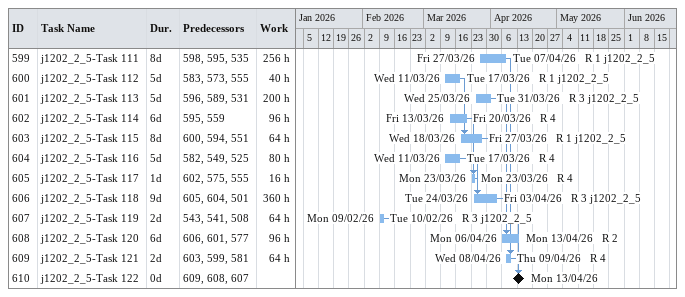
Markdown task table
| ID | Task | Duration | Start | Finish | Predecessors | Resources | Work (h) |
|---|---|---|---|---|---|---|---|
| 599 | j1202_2_5-Task 111 | 8d | 2026-03-27 | 2026-04-07 | 598, 595, 535 | R 1 j1202_2_5 | 256 |
| 600 | j1202_2_5-Task 112 | 5d | 2026-03-11 | 2026-03-17 | 583, 573, 555 | R 1 j1202_2_5 | 40 |
| 601 | j1202_2_5-Task 113 | 5d | 2026-03-25 | 2026-03-31 | 596, 589, 531 | R 3 j1202_2_5 | 200 |
| 602 | j1202_2_5-Task 114 | 6d | 2026-03-13 | 2026-03-20 | 595, 559 | R 4 | 96 |
| 603 | j1202_2_5-Task 115 | 8d | 2026-03-18 | 2026-03-27 | 600, 594, 551 | R 1 j1202_2_5 | 64 |
| 604 | j1202_2_5-Task 116 | 5d | 2026-03-11 | 2026-03-17 | 582, 549, 525 | R 4 | 80 |
| 605 | j1202_2_5-Task 117 | 1d | 2026-03-23 | 2026-03-23 | 602, 575, 555 | R 4 | 16 |
| 606 | j1202_2_5-Task 118 | 9d | 2026-03-24 | 2026-04-03 | 605, 604, 501 | R 3 j1202_2_5 | 360 |
| 607 | j1202_2_5-Task 119 | 2d | 2026-02-09 | 2026-02-10 | 543, 541, 508 | R 3 j1202_2_5 | 64 |
| 608 | j1202_2_5-Task 120 | 6d | 2026-04-06 | 2026-04-13 | 606, 601, 577 | R 2 | 96 |
| 609 | j1202_2_5-Task 121 | 2d | 2026-04-08 | 2026-04-09 | 603, 599, 581 | R 4 | 64 |
| 610 | j1202_2_5-Task 122 | 0d | 2026-04-13 | 2026-04-13 | 609, 608, 607 |  |  |
